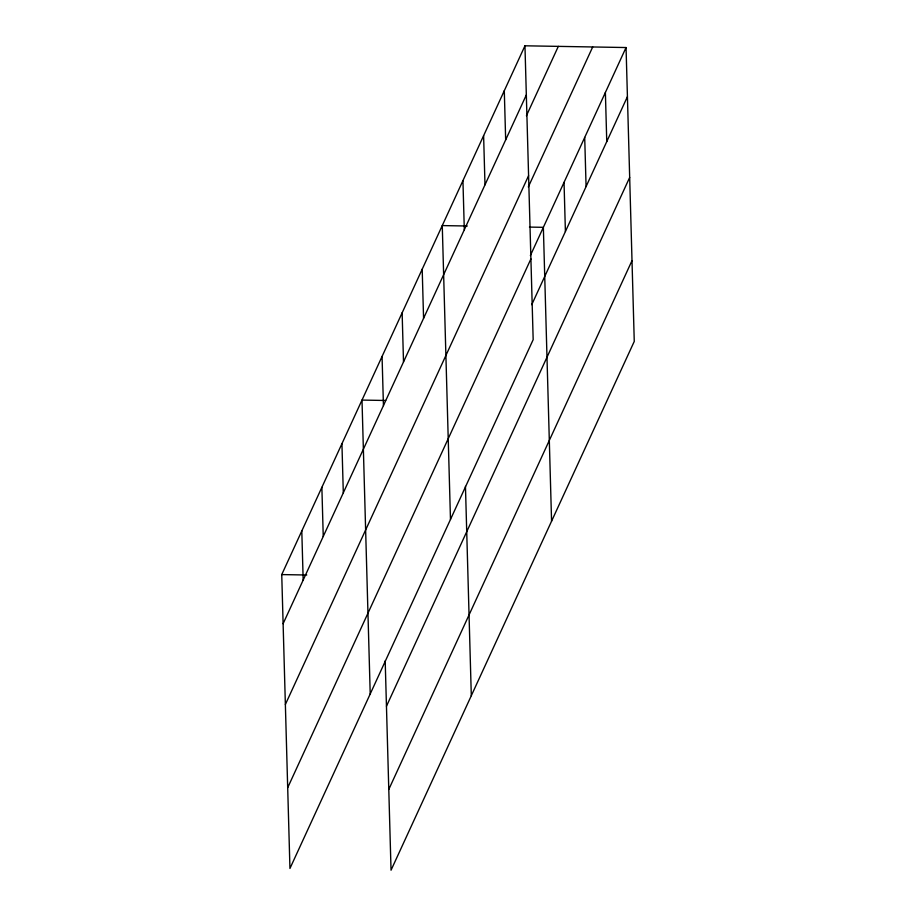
<?xml version="1.0" encoding="UTF-8"?>
<svg xmlns="http://www.w3.org/2000/svg" width="916" height="916" viewBox="0 0 916 916"><rect width="100%" height="100%" fill="white"/><g stroke="black" fill="none" stroke-linecap="round" stroke-linejoin="round"><path stroke-width="1.37" d="M524.96 45.8L533.169 339.676L289.948 868.46L281.739 574.584L524.96 45.8L626.052 47.54L634.261 341.416L391.04 870.2L385.189 660.883M283.101 623.716L526.334 94.932M526.425 115.725L558.325 46.373M285.368 704.473L528.589 175.7M528.314 186.944L592.698 46.968M530.375 255.553L626.052 47.54M287.693 787.691L530.914 258.907M531.749 304.685L627.426 96.672M386.46 706.225L629.681 177.441M388.785 789.432L632.006 260.648M467.286 226.012L442.268 225.588L450.477 519.464M529.459 227.088L543.36 227.328L551.569 521.204M385.636 400.487L362.003 400.086L370.213 693.962M281.739 574.584L306.757 575.008M605.384 92.493L606.758 141.625M584.706 137.434L586.08 186.566M564.038 182.387L565.401 231.508M504.292 90.741L505.666 139.873M483.614 135.694L484.988 184.826M462.935 180.635L464.309 229.767M465.454 486.385L471.305 695.702M422.196 269.212L423.57 318.344M402.135 312.837L403.509 361.969M382.064 356.461L383.438 405.593M341.931 443.71L343.305 492.842M321.871 487.335L323.245 536.467M301.799 530.959L303.173 580.091"/></g></svg>
